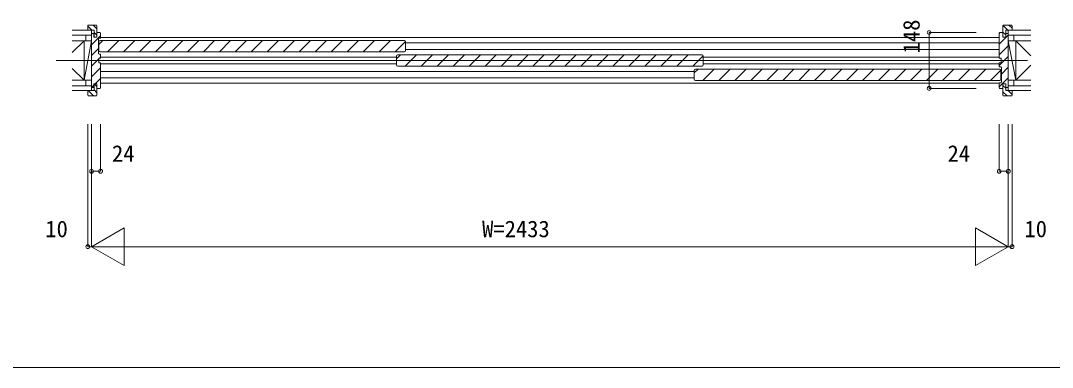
# Model space of a CAD drawing. Units: millimetres, scale not verified. Extents: x -14340 to 14341, y -10000 to 10000.
# Drawn here: x -2243 to 495, y -10000 to -9080 of the extents above; entities that cross this region are included whole.
import ezdxf
from ezdxf.enums import TextEntityAlignment as Align

# ---------------------------------------------------------------- set-up
doc = ezdxf.new("R2010")
doc.units = ezdxf.units.MM
doc.header["$LTSCALE"] = 50
for name, color, linetype, lineweight in [('0-0_0', 7, 'Continuous', 9), ('0-2_YKK_ZWAK', 7, 'Continuous', 9), ('0-4_YKK_12', 4, 'Continuous', 18), ('0-6_YKK_D', 2, 'Continuous', 18)]:
    doc.layers.add(name, color=color, linetype=linetype, lineweight=lineweight)
doc.styles.add('ＭＳ ゴシック', font='')
doc.styles.get('ＭＳ ゴシック').set_extended_font_data('MS Gothic')

msp = doc.modelspace()

# ---------------------------------------------------------------- linework, layer by layer
at = {"layer": '0-0_0'}
msp.add_line((-14340.01, -10000), (14341.01, -10000), dxfattribs=at)
at = {"layer": '0-2_YKK_ZWAK'}
for p, q in [((-2106.19, -9106), (-2054.69, -9106)), ((-2054.69, -9118.5), (-2054.69, -9106)), ((437.77, -9106), (378.31, -9106)), ((378.31, -9118.5), (378.31, -9106)), ((-2054.69, -9118.5), (-2106.19, -9118.5)), ((-2106.19, -9133.5), (-2054.69, -9133.5)), ((-2106.19, -9165), (-2074.69, -9133.5)), ((-2074.69, -9238.5), (-2054.69, -9133.5)), ((-2074.69, -9133.5), (-2074.69, -9238.5)), ((-2069.69, -9118.5), (-2069.69, -9133.5)), ((-2054.69, -9133.5), (-2054.69, -9238.5)), ((378.31, -9118.5), (437.77, -9118.5)), ((378.31, -9126.18), (378.31, -9231.18)), ((437.77, -9133.5), (378.31, -9133.5)), ((398.31, -9238.5), (378.31, -9133.5)), ((393.31, -9118.5), (393.31, -9133.5)), ((398.31, -9133.5), (398.31, -9238.5)), ((438.31, -9173.5), (398.31, -9133.5)), ((-2148.4, -9186), (429.16, -9186)), ((438.31, -9198.5), (398.31, -9238.5)), ((-2106.19, -9207), (-2074.69, -9238.5)), ((-2106.19, -9238.5), (-2054.69, -9238.5)), ((-2106.19, -9253.5), (-2054.69, -9253.5)), ((-2069.69, -9238.5), (-2069.69, -9253.5)), ((-2054.69, -9266), (-2054.69, -9253.5)), ((437.77, -9238.5), (378.31, -9238.5)), ((437.77, -9253.5), (378.31, -9253.5)), ((378.31, -9266), (378.31, -9253.5)), ((393.31, -9238.5), (393.31, -9253.5)), ((-2054.69, -9266), (-2106.19, -9266)), ((378.31, -9266), (437.77, -9266))]:
    msp.add_line(p, q, dxfattribs=at)
at = {"layer": '0-4_YKK_12'}
for p, q in [((-2064.69, -9095.06), (-2053.75, -9106)), ((-2042.69, -9092), (-2062.69, -9092)), ((-2054.69, -9116.02), (-2053.17, -9114.5)), ((-2050.78, -9092), (-2040.69, -9102.09)), ((-2048.19, -9111.56), (-2040.69, -9119.06)), ((-2040.69, -9094), (-2040.69, -9124)), ((-2030.69, -9126), (-2030.69, -9114)), ((354.31, -9114.89), (357.2, -9112)), ((364.31, -9094), (364.31, -9124)), ((364.31, -9110.53), (371.81, -9118.03)), ((364.35, -9093.6), (376.75, -9106)), ((386.31, -9092), (366.31, -9092)), ((379.72, -9092), (388.31, -9100.59)), ((-2054.69, -9144.3), (-2030.69, -9120.3)), ((-2036.69, -9167), (-2036.69, -9129)), ((-2035.19, -9143.23), (-2024.96, -9133)), ((-2035.19, -9159.7), (-2035.19, -9136.3)), ((-2034.69, -9127), (-2031.69, -9127)), ((-2031.89, -9133), (-1224.49, -9133)), ((-2030.69, -9125.5), (354.31, -9125.5)), ((-2012.54, -9163), (-1982.54, -9133)), ((-1970.11, -9163), (-1940.11, -9133)), ((-1927.68, -9163), (-1897.68, -9133)), ((-1885.26, -9163), (-1855.26, -9133)), ((-1842.83, -9163), (-1812.83, -9133)), ((-1800.41, -9163), (-1770.41, -9133)), ((-1757.98, -9163), (-1727.98, -9133)), ((-1715.55, -9163), (-1685.55, -9133)), ((-1673.13, -9163), (-1643.13, -9133)), ((-1630.7, -9163), (-1600.7, -9133)), ((-1588.27, -9163), (-1558.27, -9133)), ((-1545.85, -9163), (-1515.85, -9133)), ((-1503.42, -9163), (-1473.42, -9133)), ((-1460.99, -9163), (-1430.99, -9133)), ((-1418.57, -9163), (-1388.57, -9133)), ((-1376.14, -9163), (-1346.14, -9133)), ((-1333.72, -9163), (-1303.72, -9133)), ((-1291.29, -9163), (-1261.29, -9133)), ((-1248.86, -9163), (-1221.3, -9135.44)), ((-1221.19, -9136.3), (-1221.19, -9159.7)), ((-1221.19, -9139.5), (354.31, -9139.5)), ((354.31, -9143.17), (378.31, -9119.17)), ((-2054.69, -9172.59), (-2036.69, -9154.59)), ((-2031.69, -9169), (-2034.69, -9169)), ((-2031.89, -9163), (-1224.49, -9163)), ((-1245.19, -9181.23), (-1234.96, -9171)), ((-1241.89, -9171), (-434.49, -9171)), ((-1222.54, -9201), (-1192.54, -9171)), ((354.31, -9156.5), (-1221.19, -9156.5)), ((-1180.11, -9201), (-1150.11, -9171)), ((-1137.68, -9201), (-1107.68, -9171)), ((-1095.26, -9201), (-1065.26, -9171)), ((-1052.83, -9201), (-1022.83, -9171)), ((-1010.41, -9201), (-980.41, -9171)), ((-967.98, -9201), (-937.98, -9171)), ((-925.55, -9201), (-895.55, -9171)), ((-883.13, -9201), (-853.13, -9171)), ((-840.7, -9201), (-810.7, -9171)), ((-798.27, -9201), (-768.27, -9171)), ((-755.85, -9201), (-725.85, -9171)), ((-713.42, -9201), (-683.42, -9171)), ((-670.99, -9201), (-640.99, -9171)), ((-628.57, -9201), (-598.57, -9171)), ((-586.14, -9201), (-556.14, -9171)), ((-543.72, -9201), (-513.72, -9171)), ((-501.29, -9201), (-471.29, -9171)), ((354.31, -9171.46), (378.31, -9147.46)), ((-2054.69, -9200.87), (-2035.69, -9181.87)), ((-2033.82, -9180), (-2030.69, -9176.87)), ((-1245.19, -9177.5), (-2030.69, -9177.5)), ((-2030.69, -9194.5), (-1245.07, -9194.5)), ((-1245.19, -9197.7), (-1245.19, -9174.3)), ((-458.86, -9201), (-431.3, -9173.44)), ((-431.19, -9174.3), (-431.19, -9197.7)), ((-431.19, -9177.5), (354.31, -9177.5)), ((354.31, -9194.5), (-431.19, -9194.5)), ((354.31, -9199.74), (378.31, -9175.74)), ((-2054.69, -9229.15), (-2030.69, -9205.15)), ((-455.19, -9215.5), (-2030.69, -9215.5)), ((-1241.89, -9201), (-434.49, -9201)), ((-455.19, -9219.23), (-444.96, -9209)), ((-455.19, -9235.7), (-455.19, -9212.3)), ((-451.89, -9209), (355.51, -9209)), ((-432.54, -9239), (-402.54, -9209)), ((-390.11, -9239), (-360.11, -9209)), ((-347.68, -9239), (-317.68, -9209)), ((-305.26, -9239), (-275.26, -9209)), ((-262.83, -9239), (-232.83, -9209)), ((-220.41, -9239), (-190.41, -9209)), ((-177.98, -9239), (-147.98, -9209)), ((-135.55, -9239), (-105.55, -9209)), ((-93.13, -9239), (-63.13, -9209)), ((-50.7, -9239), (-20.7, -9209)), ((-8.27, -9239), (21.73, -9209)), ((34.15, -9239), (64.15, -9209)), ((76.58, -9239), (106.58, -9209)), ((119.01, -9239), (149.01, -9209)), ((161.43, -9239), (191.43, -9209)), ((203.86, -9239), (233.86, -9209)), ((246.28, -9239), (276.28, -9209)), ((288.71, -9239), (318.71, -9209)), ((331.14, -9239), (358.7, -9211.44)), ((355.31, -9203), (358.31, -9203)), ((358.81, -9212.3), (358.81, -9235.7)), ((360.31, -9222.03), (378.31, -9204.03)), ((360.31, -9205), (360.31, -9243)), ((-2054.69, -9257.44), (-2048.39, -9251.14)), ((-2047.52, -9248), (-2040.69, -9254.83)), ((-2045.25, -9248), (-2030.69, -9233.44)), ((-2040.69, -9248), (-2040.69, -9278)), ((-2030.69, -9232.5), (-455.19, -9232.5)), ((-2030.69, -9246.5), (354.31, -9246.5)), ((-451.89, -9239), (355.51, -9239)), ((354.31, -9256.31), (378.31, -9232.31)), ((354.31, -9246), (354.31, -9258)), ((358.31, -9245), (355.31, -9245)), ((364.31, -9278), (364.31, -9248)), ((364.31, -9251.96), (371.81, -9259.46)), ((371.67, -9248), (371.81, -9248.14)), ((-2063.46, -9266), (-2049.46, -9280)), ((-2042.69, -9280), (-2062.69, -9280)), ((-2048.19, -9264.3), (-2040.69, -9271.8)), ((364.31, -9268.93), (375.38, -9280)), ((386.31, -9280), (366.31, -9280)), ((378.35, -9266), (388.31, -9275.96))]:
    msp.add_line(p, q, dxfattribs=at)
for points in [[(-2064.69, -9094), (-2064.69, -9106), (-2048.19, -9106), (-2048.19, -9124)], [(-2032.69, -9112), (-2040.69, -9112), (-2040.69, -9119), (-2040.69, -9124), (-2048.39, -9124), (-2048.39, -9115.5), (-2049.39, -9114.5), (-2054.69, -9114.5)], [(-2054.69, -9114.5), (-2054.69, -9257.5), (-2049.39, -9257.5), (-2048.39, -9256.5), (-2048.39, -9248), (-2040.69, -9248), (-2040.69, -9253), (-2040.69, -9260), (-2032.69, -9260)], [(354.31, -9114), (354.31, -9179.5), (354.81, -9180), (359.31, -9180), (359.31, -9181), (359.31, -9191), (359.31, -9192), (354.81, -9192), (354.31, -9192.5), (354.31, -9202)], [(378.31, -9257.5), (378.31, -9114.5), (373.01, -9114.5), (372.01, -9115.5), (372.01, -9124), (364.31, -9124), (364.31, -9119), (364.31, -9112), (356.31, -9112)], [(371.81, -9124), (371.81, -9106), (388.31, -9106), (388.31, -9094)], [(-2030.69, -9258), (-2030.69, -9192.5), (-2031.19, -9192), (-2035.69, -9192), (-2035.69, -9191), (-2035.69, -9181), (-2035.69, -9180), (-2031.19, -9180), (-2030.69, -9179.5), (-2030.69, -9170)], [(-2064.69, -9278), (-2064.69, -9266), (-2048.19, -9266), (-2048.19, -9248)], [(356.31, -9260), (364.31, -9260), (364.31, -9253), (364.31, -9248), (372.01, -9248), (372.01, -9256.5), (373.01, -9257.5), (378.31, -9257.5)], [(371.81, -9248), (371.81, -9266), (388.31, -9266), (388.31, -9278)]]:
    msp.add_lwpolyline(points, dxfattribs=at)
for centre, radius, start, end in [((-2062.69, -9094), 2, 89.99998, 180.00002), ((-2042.69, -9094), 2, 0, 89.99998), ((-2032.69, -9114), 2, 0.00001, 89.99999), ((356.31, -9114), 2, 90.00001, 179.99999), ((366.31, -9094), 2, 89.99998, 180.00002), ((386.31, -9094), 2, 0, 89.99998), ((-2034.69, -9129), 2, 90.00001, 179.99999), ((-2031.89, -9136.3), 3.3, 90, 180), ((-2031.69, -9126), 1, 270.00001, 359.99999), ((-1224.49, -9136.3), 3.3, 0, 90), ((-2034.69, -9167), 2, 180.00001, 269.99999), ((-2031.89, -9159.7), 3.3, 180, 270), ((-2031.69, -9170), 1, 0.00001, 89.99999), ((-1241.89, -9174.3), 3.3, 90, 180), ((-1224.49, -9159.7), 3.3, 270, 0), ((-434.49, -9174.3), 3.3, 0, 90), ((-1241.89, -9197.7), 3.3, 180, 270), ((-434.49, -9197.7), 3.3, 270, 0), ((-451.89, -9212.3), 3.3, 90, 180), ((355.31, -9202), 1, 180.00001, 269.99999), ((355.51, -9212.3), 3.3, 0, 90), ((358.31, -9205), 2, 0.00001, 89.99999), ((-451.89, -9235.7), 3.3, 180, 270), ((355.31, -9246), 1, 90.00001, 179.99999), ((355.51, -9235.7), 3.3, 270, 0), ((358.31, -9243), 2, 270.00001, 359.99999), ((-2062.69, -9278), 2, 180.00002, 270), ((-2042.69, -9278), 2, 270, 0), ((-2032.69, -9258), 2, 270.00001, 359.99999), ((356.31, -9258), 2, 180.00001, 269.99999), ((366.31, -9278), 2, 180.00002, 270), ((386.31, -9278), 2, 270, 0)]:
    msp.add_arc(centre, radius, start, end, dxfattribs=at)
at = {"layer": '0-6_YKK_D'}
for p, q in [((168.31, -9112), (293.31, -9112)), ((168.31, -9112), (168.31, -9260)), ((168.31, -9260), (293.31, -9260)), ((-2064.69, -9355), (-2064.69, -9680)), ((-2054.69, -9355), (-2054.69, -9680)), ((-2030.69, -9355), (-2030.69, -9480)), ((378.31, -9355), (378.31, -9680)), ((388.31, -9355), (388.31, -9680)), ((-2054.69, -9480), (-2030.69, -9480)), ((-2054.69, -9680), (-1968.09, -9630)), ((-1968.09, -9630), (-1968.09, -9730)), ((291.71, -9630), (291.71, -9730)), ((291.71, -9630), (378.31, -9680)), ((-2054.69, -9680), (-2064.69, -9680)), ((-2054.69, -9680), (-1968.09, -9730)), ((-2054.69, -9680), (378.31, -9680)), ((291.71, -9730), (378.31, -9680)), ((378.31, -9680), (388.31, -9680))]:
    msp.add_line(p, q, dxfattribs=at)
msp.add_lwpolyline([(354.31, -9355), (354.31, -9480), (378.31, -9480)], dxfattribs=at)
for centre in [(168.31, -9112), (168.31, -9260), (-2054.69, -9480), (-2030.69, -9480), (354.31, -9480), (378.31, -9480), (-2064.69, -9680), (388.31, -9680)]:
    msp.add_circle(centre, 5, dxfattribs=at)

# ---------------------------------------------------------------- texts
at = {"layer": '0-6_YKK_D', "style": 'ＭＳ ゴシック'}
msp.add_text('148', height=43.99, rotation=90, dxfattribs=at).set_placement((156.31, -9167.16), align=Align.BOTTOM_LEFT)
for s, p in [('24', (-2000.45, -9468)), ('24', (217.02, -9468)), ('W=2433', (-1018.19, -9668)), ('10', (-2177.46, -9668)), ('10', (421.21, -9668))]:
    msp.add_text(s, height=43.99, dxfattribs=at).set_placement(p, align=Align.BOTTOM_LEFT)

doc.saveas('drawing.dxf')
